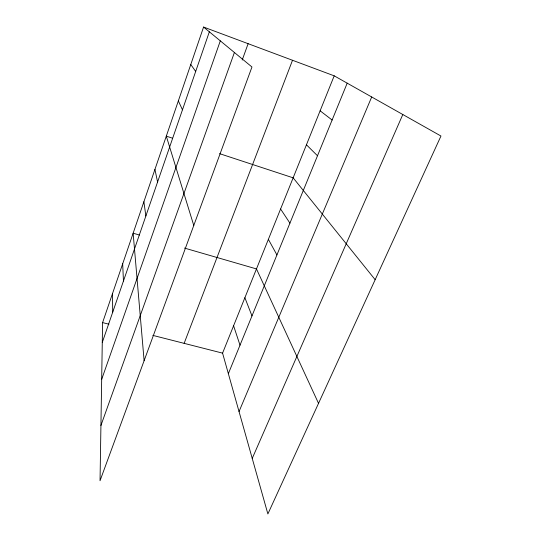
<?xml version="1.0" encoding="UTF-8"?>
<svg xmlns="http://www.w3.org/2000/svg" width="541" height="541" viewBox="0 0 541 541"><rect width="100%" height="100%" fill="white"/><g stroke="black" fill="none" stroke-linecap="round" stroke-linejoin="round"><path stroke-width="0.81" d="M102.594 322.598L100.038 480.726L251.964 66.996L203.578 27.05L102.594 322.598L108.91 324.208M102.276 342.46L209.347 31.811M101.674 379.397L220.309 40.859M100.93 425.476L234.402 52.497M242.206 60.044L248.13 43.686M184.136 343.352L292.512 60.267M334.196 75.835L440.962 136.028L267.876 513.95L222.574 353.138L334.196 75.835L203.578 27.05M228.356 373.655L347.2 83.165M239.034 411.566L371.694 96.974M252.234 458.416L402.808 114.516M152.839 335.386L222.574 353.138M139.402 235.024L133.14 233.205L144.116 360.698M184.474 248.076L256.475 268.924L318.527 403.356M172.518 138.198L166.303 136.149L193.773 225.469M219.585 153.658L293.141 177.827L375.163 279.697M320.116 110.817L332.127 120.021M306.436 144.799L317.499 155.767M190.777 64.521L195.686 71.446M280.59 209.009L289.929 223.149M268.377 239.365L276.931 254.933M178.354 100.869L182.459 109.83M244.884 297.726L251.984 315.91M233.59 325.783L240.008 345.172M154.936 169.414L157.58 182.013M143.886 201.752L145.867 215.987M122.679 263.812L123.449 281.022M112.501 293.594L112.711 312.171"/></g></svg>
